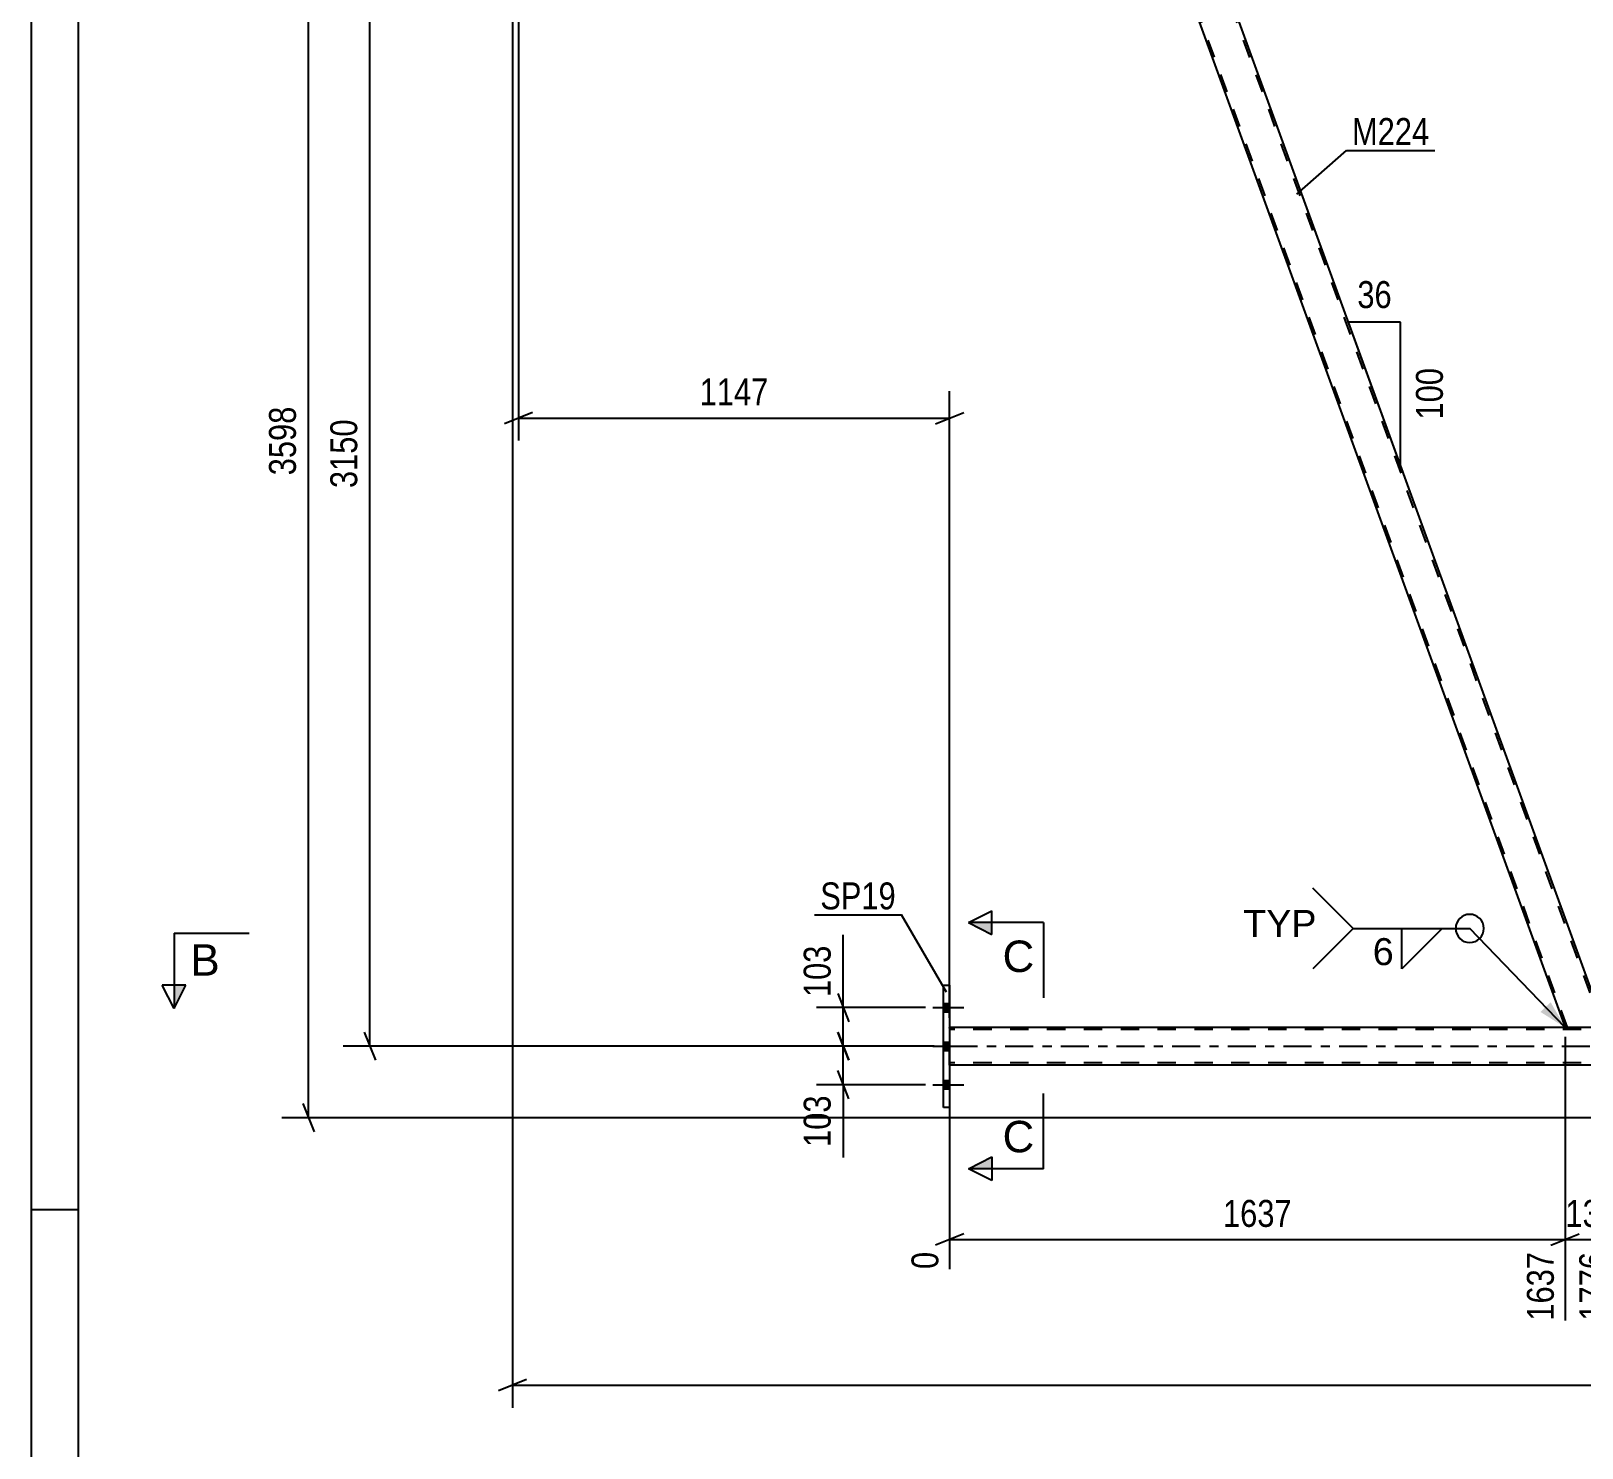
# Model space of a CAD drawing. Header units: millimetres. Extents: x 0 to 841, y 0 to 594.
# Drawn here: x 0 to 165, y 272.7 to 423.3 of the extents above; entities that cross this region are included whole.
import ezdxf

# ---------------------------------------------------------------- set-up
doc = ezdxf.new("R2010")
doc.units = ezdxf.units.MM
doc.linetypes.add('DXK_LINE_DOT2', pattern=[3.9198, 1.9599, -1.9599])
doc.linetypes.add('DXK_LINE_DOT3', pattern=[5.9187, 2.979, -0.9799, 0.9799, -0.9799])
doc.styles.add('Arial', font='ARIAL.TTF', dxfattribs={"height": 0.2})
doc.styles.add('Arial Narrow', font='ARIALN.TTF', dxfattribs={"height": 0.2})

# ---------------------------------------------------------------- blocks, each defined once
blk = doc.blocks.new('Unknown-122573939-1133 - 10963')
at = {"color": 5, "linetype": 'Continuous'}
for p, q in [((0, 594), (0, 0)), ((5, 589), (5, 5)), ((5, 298), (0, 298))]:
    blk.add_line(p, q, dxfattribs=at)
blk = doc.blocks.new('Part-122573939-3397 - 3261')
at = {"color": 2, "linetype": 'Continuous'}
for p, q in [((123.04, 439.39), (118.78, 439.39)), ((118.78, 439.39), (163.19, 317.39)), ((165.9, 321.64), (123.04, 439.39)), ((167.13, 317.39), (163.19, 317.39)), ((167.4, 317.39), (167.13, 317.39)), ((167.4, 317.39), (167.44, 317.39))]:
    blk.add_line(p, q, dxfattribs=at)
at = {"color": 7, "linetype": 'DXK_LINE_DOT2'}
for p, q in [((163.44, 317.39), (119.04, 439.39)), ((167.19, 317.39), (122.78, 439.39)), ((167.44, 317.39), (165.9, 321.64)), ((167.13, 317.39), (167.29, 317.39))]:
    blk.add_line(p, q, dxfattribs=at)
blk = doc.blocks.new('Part-122573939-3416 - 3261')
at = {"color": 2, "linetype": 'Continuous'}
for p, q in [((163.19, 317.39), (97.72, 317.39)), ((243.59, 313.39), (97.72, 313.39))]:
    blk.add_line(p, q, dxfattribs=at)
at = {"color": 7, "linetype": 'DXK_LINE_DOT2'}
for p, q in [((97.72, 313.39), (97.72, 317.39)), ((780.32, 317.15), (97.72, 317.15)), ((168.76, 317.39), (163.19, 317.39)), ((780.32, 313.63), (97.72, 313.63))]:
    blk.add_line(p, q, dxfattribs=at)
at = {"color": 7, "linetype": 'DXK_LINE_DOT3'}
blk.add_line((97.72, 315.39), (780.32, 315.39), dxfattribs=at)
blk = doc.blocks.new('Part-122573939-3421 - 3261')
at = {"color": 2, "linetype": 'Continuous'}
for p, q in [((97.08, 308.89), (97.08, 321.89)), ((97.08, 321.89), (97.72, 321.89)), ((97.72, 321.89), (97.72, 308.89)), ((97.72, 308.89), (97.08, 308.89))]:
    blk.add_line(p, q, dxfattribs=at)
blk = doc.blocks.new('Bolt-122573939-3653 - 3261')
at = {"linetype": 'Continuous'}
for points in [[(97.72, 319.05), (97.72, 319.93), (97.08, 319.93), (97.08, 319.05)], [(97.72, 319.05), (97.72, 319.93), (97.08, 319.93), (97.08, 319.05)], [(97.72, 319.05), (97.72, 319.93), (97.08, 319.93), (97.08, 319.05)], [(97.72, 314.95), (97.72, 315.83), (97.08, 315.83), (97.08, 314.95)], [(97.72, 314.95), (97.72, 315.83), (97.08, 315.83), (97.08, 314.95)], [(97.72, 310.85), (97.72, 311.73), (97.08, 311.73), (97.08, 310.85)], [(97.72, 310.85), (97.72, 311.73), (97.08, 311.73), (97.08, 310.85)], [(97.72, 310.85), (97.72, 311.73), (97.08, 311.73), (97.08, 310.85)]]:
    blk.add_hatch(color=1, dxfattribs=at).paths.add_polyline_path(points)
at = {"color": 1, "linetype": 'Continuous'}
for p, q in [((95.92, 319.49), (99.24, 319.49)), ((95.92, 319.49), (99.24, 319.49)), ((95.92, 319.49), (99.24, 319.49)), ((97.08, 319.93), (97.72, 319.93)), ((97.08, 319.93), (97.72, 319.93)), ((97.08, 319.93), (97.72, 319.93)), ((97.08, 319.05), (97.72, 319.05)), ((97.08, 319.05), (97.72, 319.05)), ((97.08, 319.05), (97.72, 319.05)), ((95.92, 315.39), (99.24, 315.39)), ((95.92, 315.39), (99.24, 315.39)), ((97.08, 315.83), (97.72, 315.83)), ((97.08, 315.83), (97.72, 315.83)), ((97.08, 314.95), (97.72, 314.95)), ((97.08, 314.95), (97.72, 314.95)), ((95.92, 311.29), (99.24, 311.29)), ((95.92, 311.29), (99.24, 311.29)), ((95.92, 311.29), (99.24, 311.29)), ((97.08, 311.73), (97.72, 311.73)), ((97.08, 311.73), (97.72, 311.73)), ((97.08, 311.73), (97.72, 311.73)), ((97.08, 310.85), (97.72, 310.85)), ((97.08, 310.85), (97.72, 310.85)), ((97.08, 310.85), (97.72, 310.85))]:
    blk.add_line(p, q, dxfattribs=at)
blk = doc.blocks.new('StraightDimension-122573939-4017 - 3261')
at = {"color": 7, "linetype": 'Continuous'}
for p, q in [((163.19, 316.39), (163.19, 286.21)), ((168.76, 316.39), (168.76, 286.21)), ((161.69, 294.23), (164.69, 295.43)), ((170.26, 295.43), (167.26, 294.23)), ((163.19, 294.83), (168.76, 294.83))]:
    blk.add_line(p, q, dxfattribs=at)
at = {"color": 0}
blk.add_wipeout([(169.32, 295.58), (169.32, 299.78), (162.63, 299.78), (162.63, 295.58)], dxfattribs=at)
at = {"color": 0, "linetype": 'Continuous'}
blk.add_wipeout([(168.16, 294.13), (163.96, 294.13), (163.96, 285.61), (168.16, 285.61)], dxfattribs=at)
at = {"color": 3, "style": 'Arial Narrow'}
blk.add_text('139', height=2.863, dxfattribs=at).set_placement((163.23, 296.18))
at = {"color": 3, "linetype": 'Continuous', "style": 'Arial Narrow'}
blk.add_text('1776', height=2.863, rotation=90.0002, dxfattribs=at).set_placement((167.56, 286.21))
blk = doc.blocks.new('StraightDimension-122573939-4626 - 3261')
at = {"color": 7, "linetype": 'Continuous'}
for p, q in [((85.81, 320.99), (87.01, 317.99)), ((95.15, 319.49), (83.56, 319.49)), ((86.41, 315.39), (86.41, 319.49)), ((87.01, 313.89), (85.81, 316.89)), ((95.15, 315.39), (83.56, 315.39))]:
    blk.add_line(p, q, dxfattribs=at)
at = {"color": 0}
blk.add_wipeout([(85.66, 326.7), (81.46, 326.7), (81.46, 320.01), (85.66, 320.01)], dxfattribs=at)
at = {"color": 7, "linetype": 'Continuous'}
blk.add_line((86.41, 319.49), (86.41, 327.22), dxfattribs=at)
blk.add_line((86.41, 319.49), (86.41, 327.22), dxfattribs=at)
at = {"color": 3, "style": 'Arial Narrow'}
blk.add_text('103', height=2.863, rotation=90.0002, dxfattribs=at).set_placement((85.06, 320.61))
blk = doc.blocks.new('StraightDimension-122573939-4036 - 3261')
at = {"color": 7, "linetype": 'Continuous'}
for p, q in [((163.19, 316.39), (163.19, 286.21)), ((97.72, 312.39), (97.72, 291.7)), ((99.22, 295.43), (96.22, 294.23)), ((161.69, 294.23), (164.69, 295.43)), ((97.72, 294.83), (163.19, 294.83))]:
    blk.add_line(p, q, dxfattribs=at)
at = {"color": 0}
blk.add_wipeout([(134.71, 295.58), (134.71, 299.78), (126.2, 299.78), (126.2, 295.58)], dxfattribs=at)
at = {"color": 0, "linetype": 'Continuous'}
for points in [[(97.12, 294.13), (92.92, 294.13), (92.92, 291.1), (97.12, 291.1)], [(162.59, 294.13), (158.39, 294.13), (158.39, 285.61), (162.59, 285.61)]]:
    blk.add_wipeout(points, dxfattribs=at)
at = {"color": 3, "style": 'Arial Narrow'}
blk.add_text('1637', height=2.863, dxfattribs=at).set_placement((126.8, 296.18))
at = {"color": 3, "linetype": 'Continuous', "style": 'Arial Narrow'}
for s, height, p in [('0', 2.86, (96.52, 291.7)), ('1637', 2.863, (161.99, 286.21))]:
    blk.add_text(s, height=height, rotation=90.0002, dxfattribs=at).set_placement(p)
blk = doc.blocks.new('StraightDimension-122573939-4049 - 3261')
at = {"color": 7, "linetype": 'Continuous'}
for p, q in [((51.22, 433.89), (51.22, 276.95)), ((52.72, 279.95), (49.72, 278.75)), ((51.22, 279.35), (796.94, 279.35))]:
    blk.add_line(p, q, dxfattribs=at)
blk = doc.blocks.new('StraightDimension-122573939-3742 - 3261')
at = {"color": 7, "linetype": 'Continuous'}
for p, q in [((36.65, 439.89), (35.45, 442.89)), ((50.22, 441.39), (33.2, 441.39)), ((36.05, 315.39), (36.05, 441.39)), ((35.45, 316.89), (36.65, 313.89)), ((96.08, 315.39), (33.2, 315.39))]:
    blk.add_line(p, q, dxfattribs=at)
at = {"color": 0}
blk.add_wipeout([(35.3, 382.65), (31.1, 382.65), (31.1, 374.13), (35.3, 374.13)], dxfattribs=at)
at = {"color": 3, "style": 'Arial Narrow'}
blk.add_text('3150', height=2.863, rotation=90.0002, dxfattribs=at).set_placement((34.7, 374.73))
blk = doc.blocks.new('StraightDimension-122573939-4413 - 3261')
at = {"color": 7, "linetype": 'Continuous'}
for p, q in [((51.86, 438.39), (51.86, 379.77)), ((97.72, 318.39), (97.72, 385.02)), ((53.36, 382.77), (50.36, 381.57)), ((96.22, 381.57), (99.22, 382.77)), ((51.86, 382.17), (97.72, 382.17))]:
    blk.add_line(p, q, dxfattribs=at)
at = {"color": 0}
blk.add_wipeout([(79.05, 382.92), (79.05, 387.12), (70.53, 387.12), (70.53, 382.92)], dxfattribs=at)
at = {"color": 3, "style": 'Arial Narrow'}
blk.add_text('1147', height=2.863, dxfattribs=at).set_placement((71.13, 383.52))
blk = doc.blocks.new('StraightDimension-122573939-4636 - 3261')
at = {"color": 7, "linetype": 'Continuous'}
for p, q in [((85.81, 316.89), (87.01, 313.89)), ((95.15, 315.39), (83.56, 315.39)), ((86.41, 311.29), (86.41, 315.39)), ((87.01, 309.79), (85.81, 312.79)), ((95.15, 311.29), (83.56, 311.29))]:
    blk.add_line(p, q, dxfattribs=at)
at = {"color": 0}
blk.add_wipeout([(85.66, 310.76), (81.46, 310.76), (81.46, 304.08), (85.66, 304.08)], dxfattribs=at)
at = {"color": 7, "linetype": 'Continuous'}
blk.add_line((86.41, 311.29), (86.41, 303.56), dxfattribs=at)
blk.add_line((86.41, 311.29), (86.41, 303.56), dxfattribs=at)
at = {"color": 3, "style": 'Arial Narrow'}
blk.add_text('103', height=2.863, rotation=90.0002, dxfattribs=at).set_placement((85.06, 304.68))
blk = doc.blocks.new('StraightDimension-122573939-4828 - 3261')
at = {"color": 7, "linetype": 'Continuous'}
for p, q in [((29.53, 307.79), (29.53, 451.71)), ((28.93, 309.29), (30.13, 306.29)), ((242.59, 307.79), (26.68, 307.79))]:
    blk.add_line(p, q, dxfattribs=at)
at = {"color": 0}
blk.add_wipeout([(28.78, 384.01), (24.58, 384.01), (24.58, 375.49), (28.78, 375.49)], dxfattribs=at)
at = {"color": 3, "style": 'Arial Narrow'}
blk.add_text('3598', height=2.863, rotation=90.0002, dxfattribs=at).set_placement((28.18, 376.09))
blk = doc.blocks.new('AngleDimension-122573939-10537 - 3261')
at = {"color": 7, "linetype": 'Continuous'}
for p, q in [((145.69, 392.37), (140.15, 392.37)), ((145.69, 377.15), (140.15, 392.37)), ((145.69, 377.15), (145.69, 392.37)), ((145.98, 376.37), (145.69, 377.15))]:
    blk.add_line(p, q, dxfattribs=at)
at = {"color": 0}
for points in [[(145.35, 393.27), (145.35, 397.47), (140.49, 397.47), (140.49, 393.27)], [(150.79, 388.1), (146.59, 388.1), (146.59, 381.42), (150.79, 381.42)]]:
    blk.add_wipeout(points, dxfattribs=at)
at = {"color": 3, "style": 'Arial Narrow'}
blk.add_text('36', height=2.863, dxfattribs=at).set_placement((141.09, 393.87))
blk.add_text('100', height=2.863, rotation=90.0002, dxfattribs=at).set_placement((150.19, 382.02))
blk = doc.blocks.new('Mark-122573939-3393 - 3261')
at = {"color": 0}
blk.add_wipeout([(148.74, 411.21), (148.74, 414.21), (140.52, 414.21), (140.52, 411.21)], dxfattribs=at)
blk.add_wipeout([(148.74, 411.21), (148.74, 414.21), (140.52, 414.21), (140.52, 411.21)], dxfattribs=at)
at = {"color": 30, "linetype": 'Continuous'}
for p, q in [((134.67, 405.97), (139.92, 410.61)), ((139.92, 410.61), (149.34, 410.61))]:
    blk.add_line(p, q, dxfattribs=at)
at = {"color": 3, "style": 'Arial Narrow'}
blk.add_text('M224', height=2.863, dxfattribs=at).set_placement((140.52, 411.21))
blk = doc.blocks.new('Mark-122573939-3417 - 3261')
at = {"color": 0}
blk.add_wipeout([(92, 329.94), (92, 332.94), (83.96, 332.94), (83.96, 329.94)], dxfattribs=at)
blk.add_wipeout([(92, 329.94), (92, 332.94), (83.96, 332.94), (83.96, 329.94)], dxfattribs=at)
at = {"color": 30, "linetype": 'Continuous'}
for p in [(83.36, 329.34), (97.39, 321.13)]:
    blk.add_line(p, (92.6, 329.34), dxfattribs=at)
at = {"color": 3, "style": 'Arial Narrow'}
blk.add_text('SP19', height=2.863, dxfattribs=at).set_placement((83.96, 329.94))
blk = doc.blocks.new('WeldMark-122573939-4916 - 3261')
at = {"linetype": 'Continuous'}
blk.add_hatch(color=30, dxfattribs=at).paths.add_polyline_path([(161.65, 320.07), (163.19, 317.39), (160.57, 319.03)])
at = {"color": 3, "linetype": 'Continuous'}
for q in [(136.34, 332.2), (136.34, 323.62)]:
    blk.add_line((140.63, 327.91), q, dxfattribs=at)
at = {"color": 30, "linetype": 'Continuous'}
blk.add_line((163.19, 317.39), (153.05, 327.91), dxfattribs=at)
at = {"color": 3, "linetype": 'Continuous'}
for start, end in [(90, 270), (270, 90)]:
    blk.add_arc((153.05, 327.91), 1.5, start, end, dxfattribs=at)
at = {"color": 0}
blk.add_wipeout([(145.15, 323.81), (145.15, 327.21), (142.53, 327.21), (142.53, 323.81)], dxfattribs=at)
at = {"color": 30, "linetype": 'Continuous'}
blk.add_line((140.63, 327.91), (153.05, 327.91), dxfattribs=at)
at = {"color": 3, "linetype": 'Continuous'}
for p, q in [((145.81, 327.91), (150.1, 327.91)), ((150.1, 327.91), (145.81, 323.62)), ((145.81, 323.62), (145.81, 327.91))]:
    blk.add_line(p, q, dxfattribs=at)
at = {"color": 3, "style": 'Arial'}
blk.add_text('6', height=2.87, dxfattribs=at).set_placement((142.73, 324.01))
at = {"color": 0, "linetype": 'Continuous'}
blk.add_wipeout([(136.73, 327.01), (136.73, 330.01), (128.96, 330.01), (128.96, 327.01)], dxfattribs=at)
blk.add_wipeout([(136.73, 327.01), (136.73, 330.01), (128.96, 330.01), (128.96, 327.01)], dxfattribs=at)
at = {"color": 3, "linetype": 'Continuous', "style": 'Arial'}
blk.add_text('TYP', height=2.865, dxfattribs=at).set_placement((128.96, 327.01))
blk = doc.blocks.new('SectionMark-122573939-4876 - 3261')
at = {"linetype": 'Continuous'}
blk.add_hatch(color=6, dxfattribs=at).paths.add_polyline_path([(15.21, 321.89), (16.46, 321.89), (15.21, 319.39)])
at = {"color": 6, "linetype": 'Continuous'}
for p, q in [((15.21, 327.39), (23.21, 327.39)), ((15.21, 327.39), (15.21, 319.39)), ((15.21, 319.39), (13.96, 321.89)), ((16.46, 321.89), (13.96, 321.89)), ((15.21, 319.39), (16.46, 321.89))]:
    blk.add_line(p, q, dxfattribs=at)
at = {"color": 0, "linetype": 'Continuous'}
blk.add_wipeout([(20.07, 322.89), (20.07, 326.39), (16.96, 326.39), (16.96, 322.89)], dxfattribs=at)
at = {"color": 3, "linetype": 'Continuous', "style": 'Arial'}
blk.add_text('B', height=3.34, dxfattribs=at).set_placement((16.96, 322.89))
blk = doc.blocks.new('SectionMark-122573939-4878 - 3261')
at = {"linetype": 'Continuous'}
for points in [[(102.22, 328.53), (102.22, 327.28), (99.72, 328.53)], [(102.22, 303.61), (102.22, 302.36), (99.72, 302.36)]]:
    blk.add_hatch(color=6, dxfattribs=at).paths.add_polyline_path(points)
at = {"color": 6, "linetype": 'Continuous'}
for p, q in [((99.72, 328.53), (102.22, 329.78)), ((107.72, 328.53), (99.72, 328.53)), ((99.72, 328.53), (102.22, 327.28)), ((102.22, 327.28), (102.22, 329.78)), ((107.72, 328.53), (107.72, 320.53)), ((107.72, 302.36), (107.72, 310.36)), ((99.72, 302.36), (102.22, 303.61)), ((102.22, 303.61), (102.22, 301.11)), ((107.72, 302.36), (99.72, 302.36)), ((102.22, 301.11), (99.72, 302.36))]:
    blk.add_line(p, q, dxfattribs=at)
at = {"color": 0, "linetype": 'Continuous'}
for points in [[(106.72, 323.28), (106.72, 326.78), (103.35, 326.78), (103.35, 323.28)], [(106.72, 304.11), (106.72, 307.61), (103.35, 307.61), (103.35, 304.11)]]:
    blk.add_wipeout(points, dxfattribs=at)
at = {"color": 3, "linetype": 'Continuous', "style": 'Arial'}
for p in [(103.35, 323.28), (103.35, 304.11)]:
    blk.add_text('C', height=3.34, dxfattribs=at).set_placement(p)

msp = doc.modelspace()

# ---------------------------------------------------------------- block references
for name in ['Unknown-122573939-1133 - 10963', 'Part-122573939-3397 - 3261', 'Part-122573939-3421 - 3261', 'Bolt-122573939-3653 - 3261', 'Part-122573939-3416 - 3261']:
    msp.add_blockref(name, (0, 0))

# ---------------------------------------------------------------- next in the draw order: block references
for name in ['StraightDimension-122573939-4626 - 3261', 'StraightDimension-122573939-4017 - 3261']:
    msp.add_blockref(name, (0, 0))

# ---------------------------------------------------------------- next in the draw order: block references
msp.add_blockref('StraightDimension-122573939-4036 - 3261', (0, 0))

# ---------------------------------------------------------------- next in the draw order: block references
msp.add_blockref('StraightDimension-122573939-4049 - 3261', (0, 0))

# ---------------------------------------------------------------- next in the draw order: block references
msp.add_blockref('StraightDimension-122573939-3742 - 3261', (0, 0))

# ---------------------------------------------------------------- next in the draw order: block references
for name in ['StraightDimension-122573939-4413 - 3261', 'StraightDimension-122573939-4636 - 3261']:
    msp.add_blockref(name, (0, 0))

# ---------------------------------------------------------------- next in the draw order: block references
msp.add_blockref('StraightDimension-122573939-4828 - 3261', (0, 0))

# ---------------------------------------------------------------- next in the draw order: block references
for name in ['Mark-122573939-3393 - 3261', 'AngleDimension-122573939-10537 - 3261', 'Mark-122573939-3417 - 3261', 'WeldMark-122573939-4916 - 3261']:
    msp.add_blockref(name, (0, 0))

# ---------------------------------------------------------------- next in the draw order: block references
msp.add_blockref('SectionMark-122573939-4876 - 3261', (0, 0))

# ---------------------------------------------------------------- next in the draw order: block references
msp.add_blockref('SectionMark-122573939-4878 - 3261', (0, 0))

doc.saveas('drawing.dxf')
